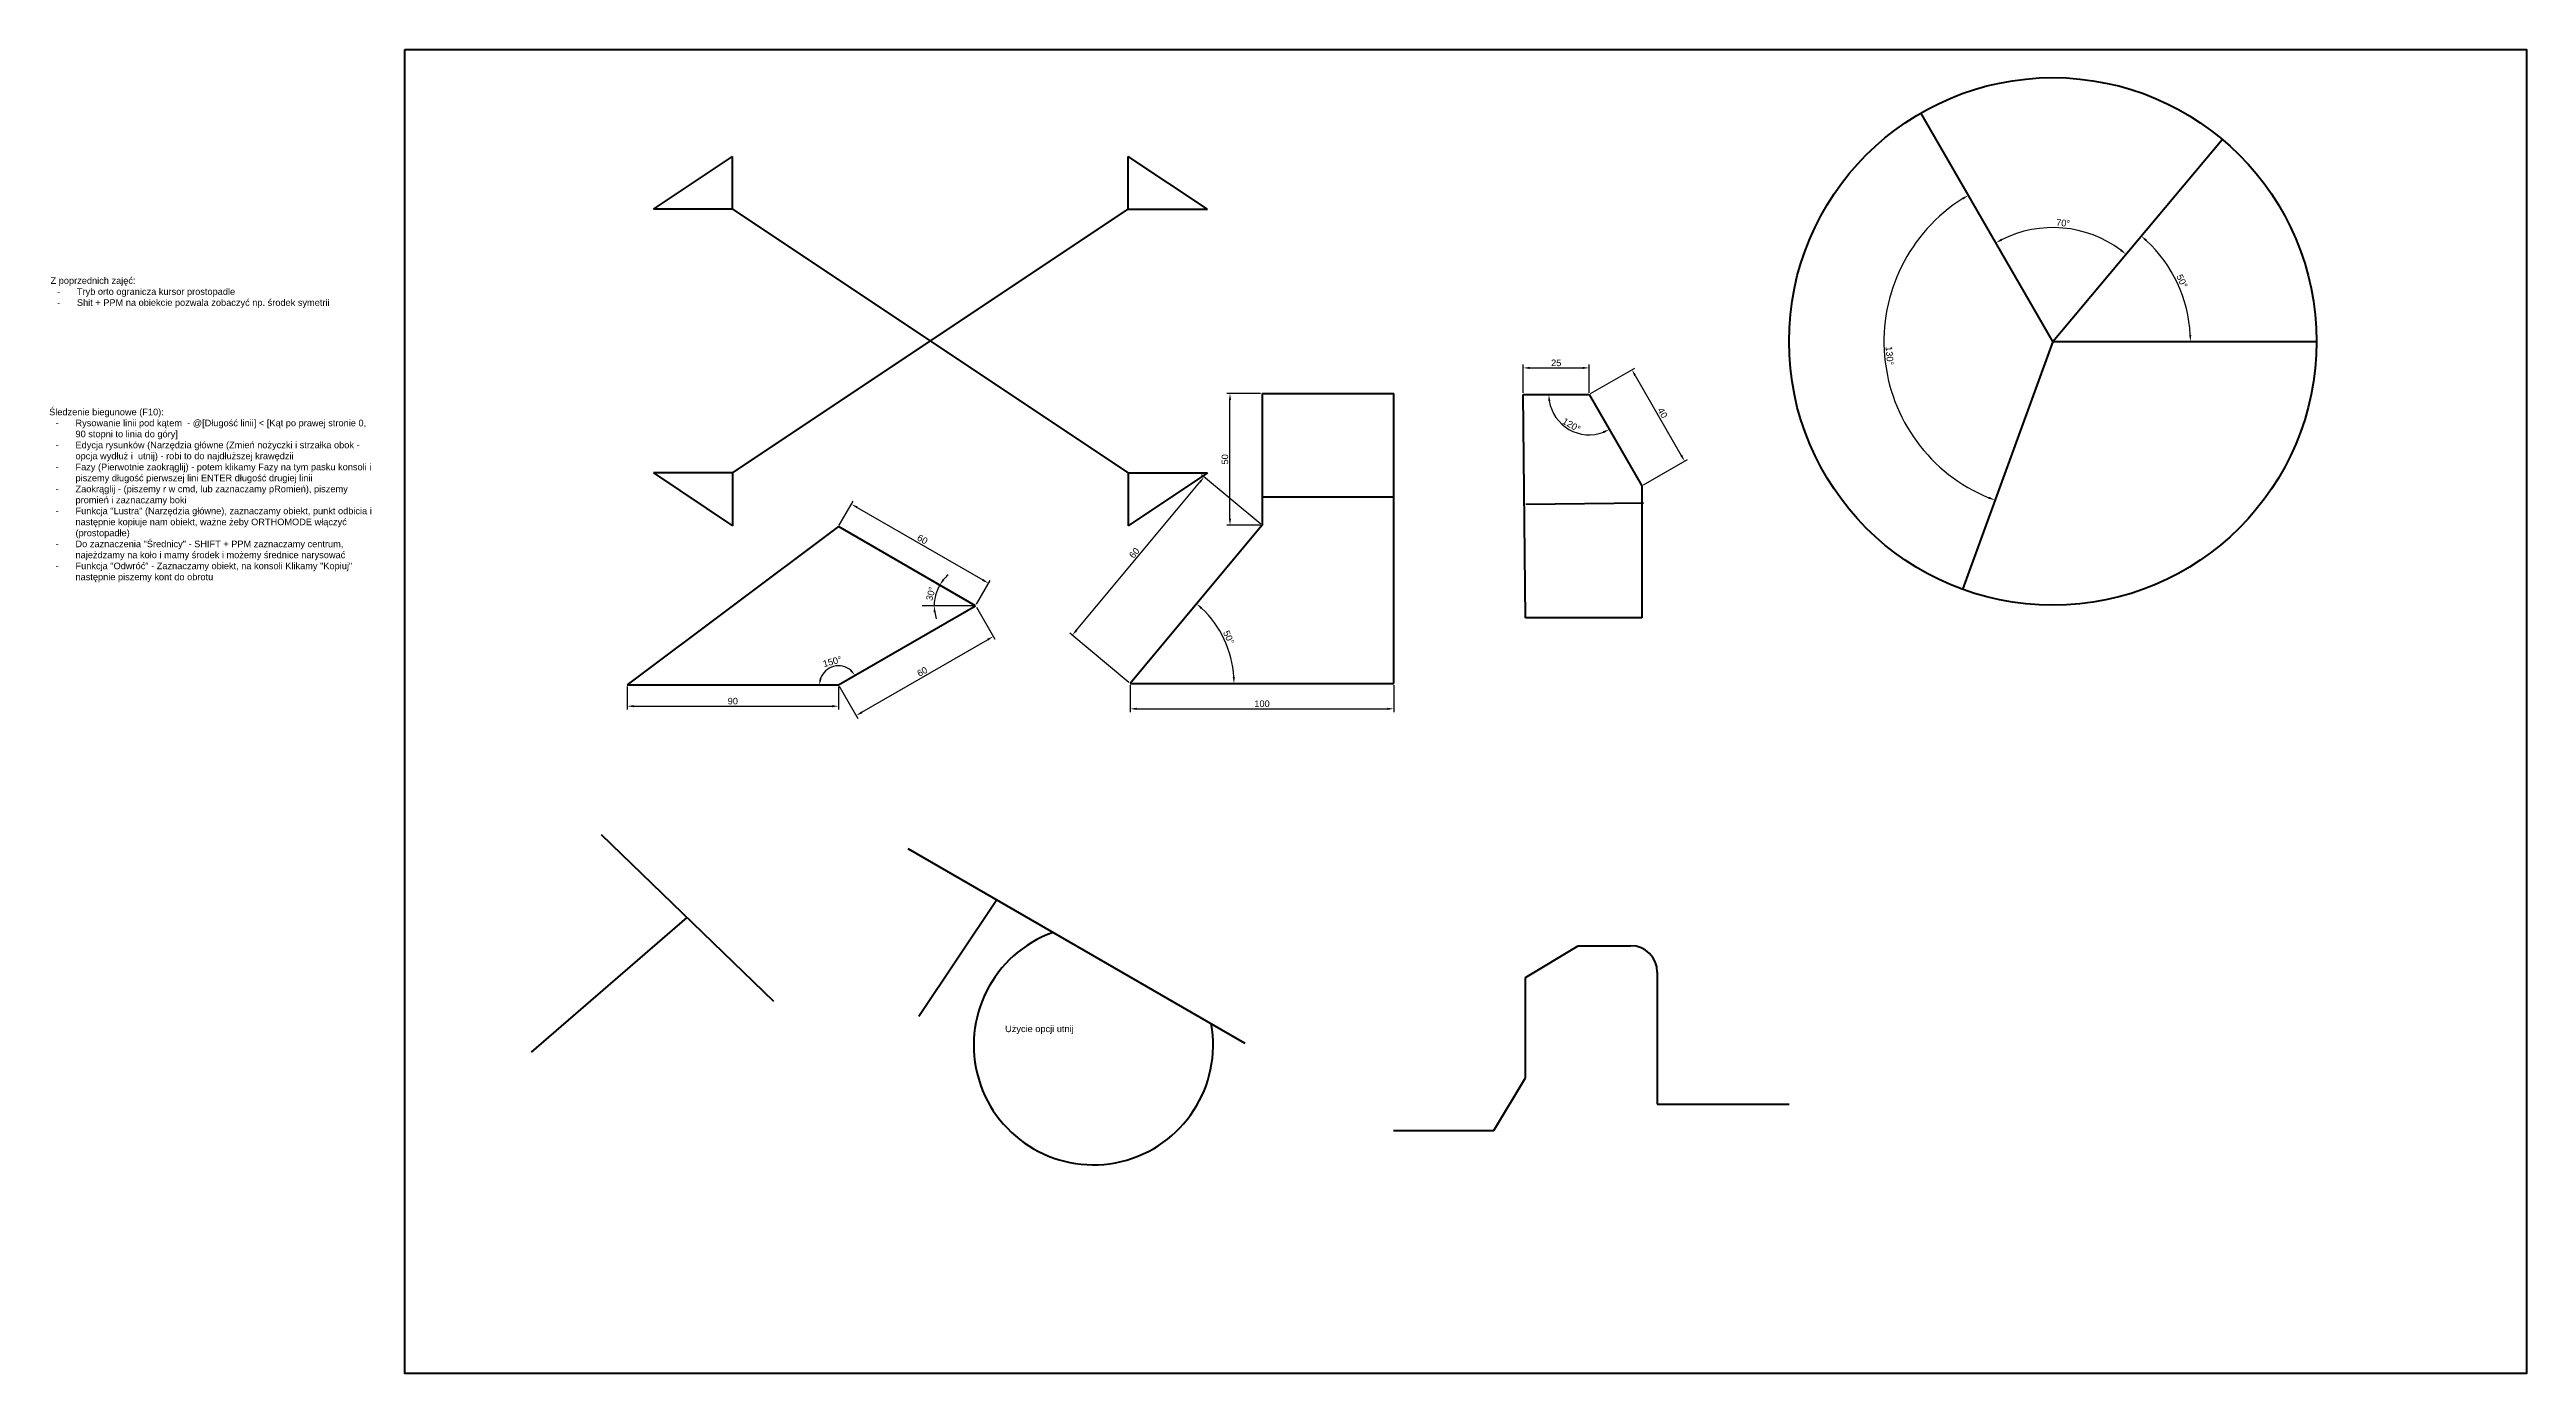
# Model space of a CAD drawing. Header units: millimetres. Extents: x -209 to 730, y -291 to 211.
import ezdxf

# ---------------------------------------------------------------- set-up
doc = ezdxf.new("R2010")
doc.units = ezdxf.units.MM
doc.styles.get("Standard").update_dxf_attribs({"font": 'arial.ttf'})
doc.dimstyles.new('ISO-25', dxfattribs={"dimtxt": 2.5, "dimasz": 2.5, "dimexe": 1.25, "dimexo": 0.625, "dimtad": 1, "dimtxsty": 'Standard', "dimcen": 2.5, "dimadec": 0, "dimazin": 0, "dimtfac": 1, "dimtmove": 0, "dimatfit": 3, "dimfxl": 1, "dimarcsym": 0})

# ---------------------------------------------------------------- blocks, each defined once
blk = doc.blocks.new('*D2')
at = {"color": 0, "lineweight": -2, "transparency": 16777216}
for p, q in [((10.03, -30.94), (10.03, -39.65)), ((90.16, -30.94), (90.16, -39.65)), ((12.53, -38.4), (87.66, -38.4))]:
    blk.add_line(p, q, dxfattribs=at)
at = {"color": 0, "transparency": 16777216}
for points in [[(12.53, -37.98), (12.53, -38.81), (10.03, -38.4)], [(87.66, -37.98), (87.66, -38.81), (90.16, -38.4)]]:
    blk.add_solid(points, dxfattribs=at)
at = {"layer": 'Defpoints', "color": 0, "transparency": 16777216}
for p in [(10.03, -30.31), (90.16, -30.31), (90.16, -38.4)]:
    blk.add_point(p, dxfattribs=at)
at = {"color": 0, "transparency": 16777216, "insert": (50.09, -36.49), "char_height": 2.5, "attachment_point": 5}
blk.add_mtext('90', dxfattribs=at)
blk = doc.blocks.new('*D3')
at = {"color": 0, "lineweight": -2, "transparency": 16777216}
blk.add_arc((90.16, -30.31), 7.22, 49.93101, 160.06899, dxfattribs=at)
at = {"color": 0, "transparency": 16777216}
for points in [[(83.78, -27.92), (82.96, -27.78), (82.93, -30.31)], [(95.13, -24.52), (94.49, -25.05), (96.41, -26.7)]]:
    blk.add_solid(points, dxfattribs=at)
at = {"layer": 'Defpoints', "color": 0, "transparency": 16777216}
for p in [(142.12, -0.31), (91.41, -23.2), (10.03, -30.31), (90.16, -30.31), (90.16, -30.31)]:
    blk.add_point(p, dxfattribs=at)
at = {"color": 0, "transparency": 16777216, "insert": (87.79, -21.5), "char_height": 2.5, "attachment_point": 5, "rotation": 15}
blk.add_mtext('150°', dxfattribs=at)
blk = doc.blocks.new('*D4')
at = {"color": 0, "lineweight": -2, "transparency": 16777216}
for start, end in [(131.70319, 140.85159), (150, 180), (189.14841, 198.29681)]:
    blk.add_arc((142.12, -0.31), 15.67, start, end, dxfattribs=at)
at = {"color": 0, "transparency": 16777216}
for points in [[(130.31, 9.35), (129.62, 9.82), (128.54, 7.52)], [(126.23, -2.84), (127.06, -2.77), (126.44, -0.31)]]:
    blk.add_solid(points, dxfattribs=at)
at = {"layer": 'Defpoints', "color": 0, "transparency": 16777216}
for p in [(90.16, 29.69), (127.39, 5.05), (121.84, -0.31), (142.12, -0.31), (142.12, -0.31)]:
    blk.add_point(p, dxfattribs=at)
at = {"color": 0, "transparency": 16777216, "insert": (125.14, 4.24), "char_height": 2.5, "attachment_point": 5, "rotation": 75}
blk.add_mtext('30°', dxfattribs=at)
blk = doc.blocks.new('*D5')
at = {"color": 0, "lineweight": -2, "transparency": 16777216}
for p, q in [((90.47, 30.23), (95.7, 39.28)), ((97.24, 36.95), (144.87, 9.45)), ((142.43, 0.23), (147.66, 9.28))]:
    blk.add_line(p, q, dxfattribs=at)
at = {"color": 0, "transparency": 16777216}
for points in [[(97.44, 37.31), (97.03, 36.59), (95.07, 38.2)], [(145.07, 9.81), (144.66, 9.09), (147.03, 8.2)]]:
    blk.add_solid(points, dxfattribs=at)
at = {"layer": 'Defpoints', "color": 0, "transparency": 16777216}
for p in [(90.16, 29.69), (147.03, 8.2), (142.12, -0.31)]:
    blk.add_point(p, dxfattribs=at)
at = {"color": 0, "transparency": 16777216, "insert": (122, 24.85), "char_height": 2.5, "attachment_point": 5, "rotation": 330}
blk.add_mtext('60', dxfattribs=at)
blk = doc.blocks.new('*D6')
at = {"color": 0, "lineweight": -2, "transparency": 16777216}
for p, q in [((142.43, -0.85), (149.46, -13.04)), ((99.04, -40.7), (146.67, -13.2)), ((90.47, -30.85), (97.5, -43.04))]:
    blk.add_line(p, q, dxfattribs=at)
at = {"color": 0, "transparency": 16777216}
for points in [[(146.47, -12.84), (146.88, -13.57), (148.84, -11.95)], [(98.83, -40.34), (99.25, -41.07), (96.88, -41.95)]]:
    blk.add_solid(points, dxfattribs=at)
at = {"layer": 'Defpoints', "color": 0, "transparency": 16777216}
for p in [(142.12, -0.31), (148.84, -11.95), (90.16, -30.31)]:
    blk.add_point(p, dxfattribs=at)
at = {"color": 0, "transparency": 16777216, "insert": (121.91, -25.31), "char_height": 2.5, "attachment_point": 5, "rotation": 30}
blk.add_mtext('60', dxfattribs=at)
blk = doc.blocks.new('*D7')
at = {"color": 0, "lineweight": -2, "transparency": 16777216}
for p, q in [((250.25, 30.57), (227.82, 49.26)), ((180.38, -9.62), (227.18, 46.54)), ((200.25, -29.43), (177.82, -10.74))]:
    blk.add_line(p, q, dxfattribs=at)
at = {"color": 0, "transparency": 16777216}
for points in [[(226.86, 46.81), (227.5, 46.27), (228.78, 48.46)], [(180.06, -9.35), (180.7, -9.88), (178.78, -11.54)]]:
    blk.add_solid(points, dxfattribs=at)
at = {"layer": 'Defpoints', "color": 0, "transparency": 16777216}
for p in [(228.78, 48.46), (250.73, 30.17), (200.73, -29.83)]:
    blk.add_point(p, dxfattribs=at)
at = {"color": 0, "transparency": 16777216, "insert": (202.32, 19.68), "char_height": 2.5, "attachment_point": 5, "rotation": 50.19443}
blk.add_mtext('60', dxfattribs=at)
blk = doc.blocks.new('*D8')
at = {"color": 0, "lineweight": -2, "transparency": 16777216}
for p, q in [((250.1, 80.17), (237.33, 80.17)), ((238.58, 32.67), (238.58, 77.67)), ((250.1, 30.17), (237.33, 30.17))]:
    blk.add_line(p, q, dxfattribs=at)
at = {"color": 0, "transparency": 16777216}
for points in [[(238.16, 77.67), (238.99, 77.67), (238.58, 80.17)], [(238.16, 32.67), (238.99, 32.67), (238.58, 30.17)]]:
    blk.add_solid(points, dxfattribs=at)
at = {"layer": 'Defpoints', "color": 0, "transparency": 16777216}
for p in [(238.58, 80.17), (250.73, 80.17), (250.73, 30.17)]:
    blk.add_point(p, dxfattribs=at)
at = {"color": 0, "transparency": 16777216, "insert": (236.67, 55.17), "char_height": 2.5, "attachment_point": 5, "rotation": 90}
blk.add_mtext('50', dxfattribs=at)
blk = doc.blocks.new('*D9')
at = {"color": 0, "lineweight": -2, "transparency": 16777216}
blk.add_arc((200.73, -29.83), 39.37, 3.63867, 46.55576, dxfattribs=at)
at = {"color": 0, "transparency": 16777216}
for points in [[(227.53, -1.56), (228.08, -0.93), (225.94, 0.42)], [(240.44, -27.32), (239.61, -27.34), (240.1, -29.83)]]:
    blk.add_solid(points, dxfattribs=at)
at = {"layer": 'Defpoints', "color": 0, "transparency": 16777216}
for p in [(250.73, 30.17), (238.44, -18.5), (200.73, -29.83), (200.73, -29.83), (300.73, -29.83)]:
    blk.add_point(p, dxfattribs=at)
at = {"color": 0, "transparency": 16777216, "insert": (238.11, -12.32), "char_height": 2.5, "attachment_point": 5, "rotation": 295.09721}
blk.add_mtext('50°', dxfattribs=at)
blk = doc.blocks.new('*D10')
at = {"color": 0, "lineweight": -2, "transparency": 16777216}
for p, q in [((200.73, -30.46), (200.73, -40.64)), ((300.73, -30.46), (300.73, -40.64)), ((203.23, -39.39), (298.23, -39.39))]:
    blk.add_line(p, q, dxfattribs=at)
at = {"color": 0, "transparency": 16777216}
for points in [[(203.23, -38.98), (203.23, -39.81), (200.73, -39.39)], [(298.23, -38.98), (298.23, -39.81), (300.73, -39.39)]]:
    blk.add_solid(points, dxfattribs=at)
at = {"layer": 'Defpoints', "color": 0, "transparency": 16777216}
for p in [(200.73, -29.83), (300.73, -29.83), (300.73, -39.39)]:
    blk.add_point(p, dxfattribs=at)
at = {"color": 0, "transparency": 16777216, "insert": (250.73, -37.49), "char_height": 2.5, "attachment_point": 5}
blk.add_mtext('100', dxfattribs=at)
blk = doc.blocks.new('*D11')
at = {"color": 0, "lineweight": -2, "transparency": 16777216}
blk.add_arc((374.76, 79.78), 15.31, 189.36731, 290.63269, dxfattribs=at)
at = {"color": 0, "transparency": 16777216}
for points in [[(359.24, 77.25), (360.07, 77.32), (359.46, 79.78)], [(379.98, 65.83), (380.34, 65.08), (382.42, 66.52)]]:
    blk.add_solid(points, dxfattribs=at)
at = {"layer": 'Defpoints', "color": 0, "transparency": 16777216}
for p in [(349.76, 79.78), (374.76, 79.78), (374.76, 79.78), (363.04, 69.94), (394.76, 45.14)]:
    blk.add_point(p, dxfattribs=at)
at = {"color": 0, "transparency": 16777216, "insert": (368.06, 68.17), "char_height": 2.5, "attachment_point": 5, "rotation": 330}
blk.add_mtext('120°', dxfattribs=at)
blk = doc.blocks.new('*D12')
at = {"color": 0, "lineweight": -2, "transparency": 16777216}
for p, q in [((349.76, 80.4), (349.76, 91.08)), ((352.26, 89.83), (372.26, 89.83)), ((374.76, 80.4), (374.76, 91.08))]:
    blk.add_line(p, q, dxfattribs=at)
at = {"color": 0, "transparency": 16777216}
for points in [[(352.26, 90.25), (352.26, 89.41), (349.76, 89.83)], [(372.26, 90.25), (372.26, 89.41), (374.76, 89.83)]]:
    blk.add_solid(points, dxfattribs=at)
at = {"layer": 'Defpoints', "color": 0, "transparency": 16777216}
for p in [(374.76, 89.83), (349.76, 79.78), (374.76, 79.78)]:
    blk.add_point(p, dxfattribs=at)
at = {"color": 0, "transparency": 16777216, "insert": (362.26, 91.73), "char_height": 2.5, "attachment_point": 5}
blk.add_mtext('25', dxfattribs=at)
blk = doc.blocks.new('*D13')
at = {"color": 0, "lineweight": -2, "transparency": 16777216}
for p, q in [((375.3, 80.09), (392.03, 89.75)), ((392.2, 86.96), (409.7, 56.65)), ((395.3, 45.45), (412.03, 55.11))]:
    blk.add_line(p, q, dxfattribs=at)
at = {"color": 0, "transparency": 16777216}
for points in [[(392.56, 87.17), (391.84, 86.75), (390.95, 89.12)], [(410.06, 56.86), (409.34, 56.44), (410.95, 54.48)]]:
    blk.add_solid(points, dxfattribs=at)
at = {"layer": 'Defpoints', "color": 0, "transparency": 16777216}
for p in [(374.76, 79.78), (410.95, 54.48), (394.76, 45.14)]:
    blk.add_point(p, dxfattribs=at)
at = {"color": 0, "transparency": 16777216, "insert": (402.6, 72.75), "char_height": 2.5, "attachment_point": 5, "rotation": 300}
blk.add_mtext('40', dxfattribs=at)
blk = doc.blocks.new('*D14')
at = {"color": 0, "lineweight": -2, "transparency": 16777216}
blk.add_arc((550.53, 99.85), 52.18, 2.74545, 47.25455, dxfattribs=at)
at = {"color": 0, "lineweight": 40, "transparency": 16777216}
for points in [[(585.67, 137.85), (586.22, 138.48), (584.07, 139.82)], [(603.07, 102.36), (602.23, 102.34), (602.71, 99.85)]]:
    blk.add_solid(points, dxfattribs=at)
at = {"layer": 'Defpoints', "color": 0, "lineweight": 40, "transparency": 16777216}
for p in [(614.81, 176.45), (600.52, 114.81), (550.53, 99.85), (550.53, 99.85), (650.53, 99.85)]:
    blk.add_point(p, dxfattribs=at)
at = {"color": 0, "transparency": 16777216, "insert": (599.54, 122.7), "char_height": 2.5, "attachment_point": 5, "rotation": 295}
blk.add_mtext('50°', dxfattribs=at)
blk = doc.blocks.new('*D15')
at = {"color": 0, "lineweight": -2, "transparency": 16777216}
blk.add_arc((550.53, 99.85), 43.17, 53.31834, 116.68166, dxfattribs=at)
at = {"color": 0, "lineweight": 40, "transparency": 16777216}
for points in [[(531.34, 138.06), (530.95, 138.79), (528.94, 137.24)], [(576.58, 134.8), (576.06, 134.14), (578.28, 132.92)]]:
    blk.add_solid(points, dxfattribs=at)
at = {"layer": 'Defpoints', "color": 0, "lineweight": 40, "transparency": 16777216}
for p in [(500.53, 186.45), (614.81, 176.45), (562.91, 141.21), (550.53, 99.85), (550.53, 99.85)]:
    blk.add_point(p, dxfattribs=at)
at = {"color": 0, "transparency": 16777216, "insert": (554.46, 144.75), "char_height": 2.5, "attachment_point": 5, "rotation": 355}
blk.add_mtext('70°', dxfattribs=at)
blk = doc.blocks.new('*D16')
at = {"color": 0, "lineweight": -2, "transparency": 16777216}
blk.add_arc((550.53, 99.85), 64.01, 122.23802, 247.76198, dxfattribs=at)
at = {"color": 0, "lineweight": 40, "transparency": 16777216}
for points in [[(516.17, 154.34), (516.6, 153.63), (518.53, 155.28)], [(526.46, 40.99), (526.16, 40.21), (528.64, 39.7)]]:
    blk.add_solid(points, dxfattribs=at)
at = {"layer": 'Defpoints', "color": 0, "lineweight": 40, "transparency": 16777216}
for p in [(500.53, 186.45), (489.21, 118.21), (550.53, 99.85), (550.53, 99.85), (516.33, 5.88)]:
    blk.add_point(p, dxfattribs=at)
at = {"color": 0, "transparency": 16777216, "insert": (488.66, 94.44), "char_height": 2.5, "attachment_point": 5, "rotation": 275}
blk.add_mtext('130°', dxfattribs=at)

msp = doc.modelspace()

# ---------------------------------------------------------------- linework, layer by layer
at = {"lineweight": 40}
for p, q in [((550.53, 99.848), (500.53, 186.451)), ((20, 150), (50, 170)), ((20, 150), (50, 170)), ((20, 150), (50, 170)), ((20, 150), (50, 170)), ((50, 150), (50, 170)), ((50, 150), (50, 170)), ((50, 150), (50, 170)), ((50, 150), (50, 170)), ((200, 150), (200, 170)), ((230, 150), (200, 170)), ((200, 150), (200, 170)), ((230, 150), (200, 170)), ((200, 150), (200, 170)), ((230, 150), (200, 170)), ((200, 150), (200, 170)), ((230, 150), (200, 170)), ((550.53, 99.848), (614.809, 176.453)), ((50, 150), (20, 150)), ((50, 150), (20, 150)), ((50, 150), (20, 150)), ((50, 150), (20, 150)), ((50, 150), (200, 50)), ((50, 150), (200, 50)), ((50, 150), (200, 50)), ((50, 150), (200, 50)), ((50, 50), (200, 150)), ((50, 50), (200, 150)), ((50, 50), (200, 150)), ((50, 50), (200, 150)), ((200, 150), (230, 150)), ((200, 150), (230, 150)), ((200, 150), (230, 150)), ((200, 150), (230, 150)), ((550.53, 99.848), (516.328, 5.879)), ((550.53, 99.848), (650.53, 99.848)), ((250.729, 80.17), (250.729, 30.17)), ((250.729, 80.17), (300.729, 80.17)), ((300.729, -29.83), (300.729, 80.17)), ((349.764, 79.779), (374.764, 79.779)), ((350.665, -4.862), (349.764, 79.779)), ((374.764, 79.779), (394.764, 45.138)), ((50, 50), (20, 50)), ((20, 50), (50, 30)), ((50, 50), (20, 50)), ((20, 50), (50, 30)), ((50, 50), (20, 50)), ((20, 50), (50, 30)), ((50, 50), (20, 50)), ((20, 50), (50, 30)), ((50, 50), (50, 30)), ((50, 50), (50, 30)), ((50, 50), (50, 30)), ((50, 50), (50, 30)), ((200, 50), (200, 30)), ((200, 50), (230, 50)), ((230, 50), (200, 30)), ((200, 50), (200, 30)), ((200, 50), (230, 50)), ((230, 50), (200, 30)), ((200, 50), (200, 30)), ((200, 50), (230, 50)), ((230, 50), (200, 30)), ((200, 50), (200, 30)), ((200, 50), (230, 50)), ((230, 50), (200, 30)), ((300.729, 40.848), (250.729, 40.848)), ((395.364, 38.535), (350.738, 38.06)), ((394.764, 45.138), (394.764, -4.862)), ((250.729, 30.17), (200.729, -29.83)), ((394.764, -4.862), (350.665, -4.862)), ((200.729, -29.83), (300.729, -29.83)), ((0.215, -87.046), (65.553, -150.261)), ((116.381, -92.314), (244.256, -166.143)), ((150.205, -111.842), (120.566, -155.984)), ((32.711, -118.486), (-26.411, -169.509)), ((350.576, -141.21), (370.576, -129.21)), ((370.576, -129.21), (390.576, -129.21)), ((400.576, -139.21), (400.576, -189.21)), ((350.576, -179.21), (350.576, -141.21)), ((338.576, -199.21), (350.576, -179.21)), ((400.576, -189.21), (450.576, -189.21)), ((300.576, -199.21), (338.576, -199.21))]:
    msp.add_line(p, q, dxfattribs=at)
at = {"lineweight": 90}
for p, q in [((90.156, 29.688), (10.027, -30.312)), ((142.118, -0.312), (90.156, 29.688)), ((90.156, -30.312), (142.118, -0.312)), ((10.027, -30.312), (90.156, -30.312))]:
    msp.add_line(p, q, dxfattribs=at)
msp.add_line((142.118, -0.312), (121.841, -0.312))
at = {"lineweight": 40}
msp.add_lwpolyline([(-74.321, 210.5), (730.122, 210.5), (730.122, -291.321), (-74.321, -291.321)], close=True, dxfattribs=at)
msp.add_circle((550.53, 99.848), 100, dxfattribs=at)
for centre, radius, start, end in [((186.805, -166.861), 45.375, 109.70049, 10.29951), ((390.576, -139.21), 10, 0, 90)]:
    msp.add_arc(centre, radius, start, end, dxfattribs=at)

# ---------------------------------------------------------------- texts
at = {"lineweight": 40, "char_height": 2.5, "attachment_point": 1}
for s, width, heights, insert in [('Z poprzednich zajęć:\\P\\pxi-3,l4,t4;-^ITryb orto ogranicza kursor prostopadle\\P-^IShit + PPM na obiekcie pozwala zobaczyć np. środek symetrii', 104.70925, [46.673], (-208.586, 124.185)), ('Użycie opcji utnij', 44.95157, [0], (153.326, -159.441))]:
    msp.add_mtext_dynamic_manual_height_columns(s, width=width, gutter_width=12.5, heights=heights, dxfattribs=dict(at, insert=insert))
at = {"insert": (-209.125, 74.373), "char_height": 2.5, "attachment_point": 1}
msp.add_mtext_dynamic_manual_height_columns('Śledzenie biegunowe (F10):\\P\\pxi-3,l4,t4;-^IRysowanie linii pod kątem  - @[Długość linii] < [Kąt po prawej stronie 0, 90 stopni to linia do góry]\\P-^IEdycja rysunków (Narzędzia główne (Zmień nożyczki i strzałka obok - opcja wydłuż i  utnij) - robi to do najdłuższej krawędzii\\P-^IFazy (Pierwotnie zaokrąglij) - potem klikamy Fazy na tym pasku konsoli i piszemy długość pierwszej lini ENTER długość drugiej linii\\P-^IZaokrąglij - (piszemy r w cmd, lub zaznaczamy pRomień), piszemy promień i zaznaczamy boki\\P-^IFunkcja "Lustra" (Narzędzia główne), zaznaczamy obiekt, punkt odbicia i następnie kopiuje nam obiekt, ważne żeby ORTHOMODE włączyć (prostopadłe)\\P-^IDo zaznaczenia "Średnicy" - SHIFT + PPM zaznaczamy centrum, najeżdzamy na koło i mamy środek i możemy średnice narysować\\P-^IFunkcja "Odwróć" - Zaznaczamy obiekt, na konsoli Klikamy "Kopiuj" następnie piszemy kont do obrotu', width=123.75683, gutter_width=12.5, heights=[102.505], dxfattribs=at)

# ---------------------------------------------------------------- dimensions: what is measured, and where the dimension line sits
for base, line1, line2, picture, middle in [((489.212, 118.205), ((550.53, 99.848), (516.328, 5.879)), ((550.53, 99.848), (500.53, 186.451)), '*D16', (488.662, 94.435)), ((562.912, 141.207), ((550.53, 99.848), (614.809, 176.453)), ((550.53, 99.848), (500.53, 186.451)), '*D15', (554.459, 144.75)), ((600.517, 114.813), ((550.53, 99.848), (614.809, 176.453)), ((550.53, 99.848), (650.53, 99.848)), '*D14', (599.543, 122.703)), ((363.037, 69.939), ((374.764, 79.779), (394.764, 45.138)), ((349.764, 79.779), (374.764, 79.779)), '*D11', (368.06, 68.168)), ((127.389, 5.049), ((142.118, -0.312), (90.156, 29.688)), ((142.118, -0.312), (121.841, -0.312)), '*D4', (125.14, 4.237)), ((238.435, -18.495), ((250.729, 30.17), (200.729, -29.83)), ((200.729, -29.83), (300.729, -29.83)), '*D9', (238.107, -12.324)), ((91.41, -23.199), ((90.156, -30.312), (142.118, -0.312)), ((10.027, -30.312), (90.156, -30.312)), '*D3', (87.795, -21.499))]:
    dim = msp.add_angular_dim_2l(base=base, line1=line1, line2=line2, dimstyle='ISO-25')
    dim.commit()
    dim.dimension.update_dxf_attribs({"geometry": picture, "text_midpoint": middle})
for base, p1, p2, picture, middle in [((374.764, 89.829), (349.764, 79.779), (374.764, 79.779), '*D12', (362.264, 91.731)), ((300.729, -39.393), (200.729, -29.83), (300.729, -29.83), '*D10', (250.729, -37.491))]:
    dim = msp.add_linear_dim(base=base, p1=p1, p2=p2, dimstyle='ISO-25')
    dim.commit()
    dim.dimension.update_dxf_attribs({"geometry": picture, "text_midpoint": middle})
for p1, p2, distance, picture, middle in [((374.764, 79.779), (394.764, 45.138), 18.69, '*D13', (402.597, 72.755)), ((250.729, 30.17), (250.729, 80.17), 12.153, '*D8', (236.675, 55.17)), ((90.156, 29.688), (142.118, -0.312), 9.828, '*D5', (122.002, 24.846)), ((90.156, -30.312), (142.118, -0.312), -13.444, '*D6', (121.908, -25.308))]:
    dim = msp.add_aligned_dim(p1=p1, p2=p2, distance=distance, dimstyle='ISO-25')
    dim.commit()
    dim.dimension.update_dxf_attribs({"geometry": picture, "text_midpoint": middle})
dim = msp.add_aligned_dim(p1=(200.729, -29.83), p2=(250.729, 30.17), distance=28.573, text='60', dimstyle='ISO-25')
dim.commit()
dim.dimension.update_dxf_attribs({"geometry": '*D7', "text_midpoint": (202.318, 19.679)})
dim = msp.add_linear_dim(base=(90.156, -38.395), p1=(10.027, -30.312), p2=(90.156, -30.312), text='90', dimstyle='ISO-25')
dim.commit()
dim.dimension.update_dxf_attribs({"geometry": '*D2', "text_midpoint": (50.092, -36.494)})

doc.saveas('drawing.dxf')
